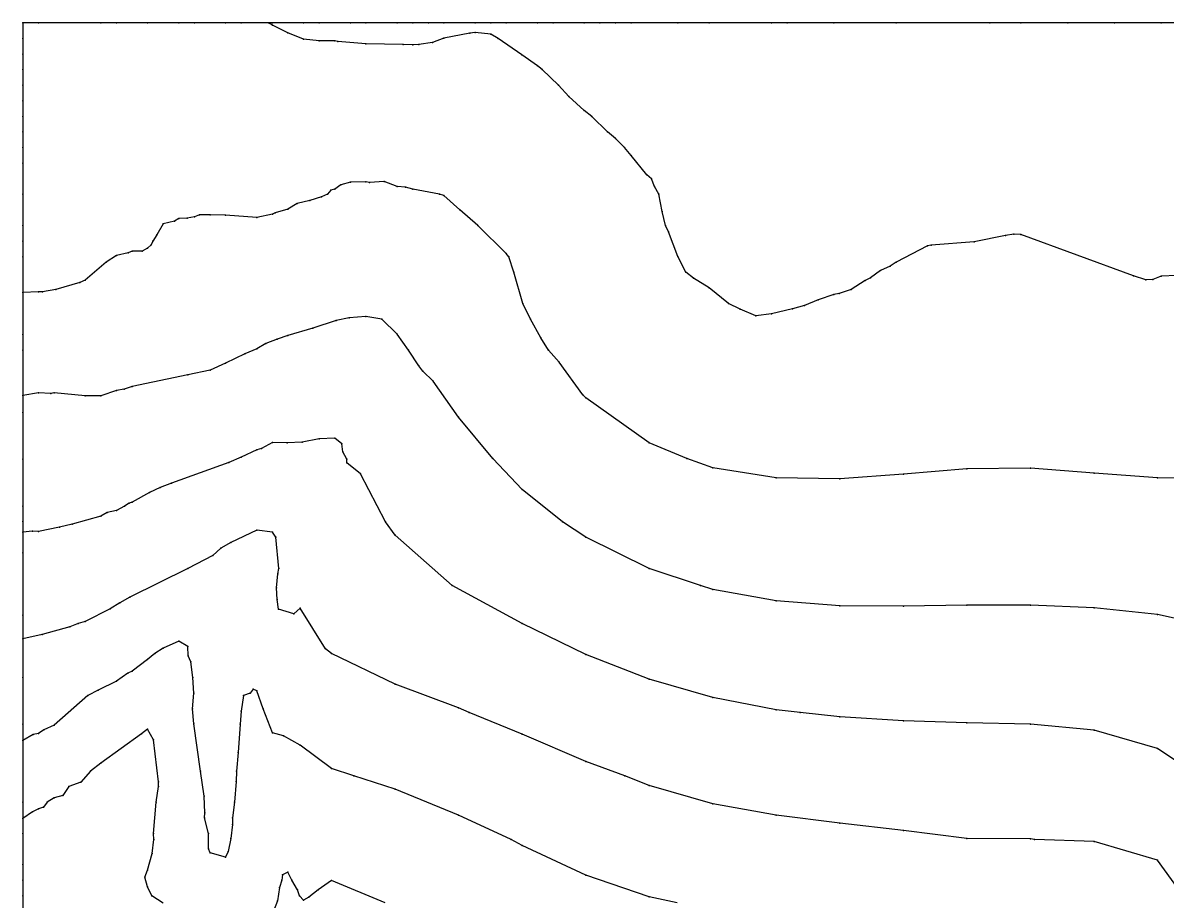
# Model space of a CAD drawing. Extents: x 5610 to 6780, y 4600 to 5770.
# Drawn here: x 5610 to 6344, y 5207 to 5770 of the extents above; entities that cross this region are included whole.
import ezdxf

# ---------------------------------------------------------------- set-up
doc = ezdxf.new("R2010")
doc.units = 0
doc.header["$MEASUREMENT"] = 0
doc.layers.get('0').update_dxf_attribs({"linetype": 'CONTINUOUS'})

msp = doc.modelspace()

# ---------------------------------------------------------------- linework, layer by layer
at = {"color": 8}
for points in [[(6350, 5770, 250.812), (6340, 5770, 250.865), (6310, 5770, 250.846), (6280, 5770, 250.591), (6250, 5770, 250.093), (6230, 5770, 249.978), (6170, 5770, 249.945), (6130, 5770, 250.238), (6100, 5770, 250.489), (6090, 5770, 250.455), (6050, 5770, 249.82), (6030, 5770, 249.555), (6000, 5770, 248.892), (5990, 5770, 248.636), (5980, 5770, 248.163), (5970, 5770, 247.916), (5950, 5770, 247.526), (5940, 5770, 247.22), (5920, 5770, 246.039), (5910, 5770, 245.786), (5900, 5770, 245.662), (5880, 5770, 245.968), (5870, 5770, 246.351), (5860, 5770, 246.618), (5850, 5770, 246.532), (5830, 5770, 246.522), (5820, 5770, 246.386), (5800, 5770, 246.36), (5790, 5770, 246.005), (5770, 5770, 245.134), (5750, 5770, 243.953), (5740, 5770, 243.591), (5720, 5770, 243.747), (5710, 5770, 243.569), (5690, 5770, 243.442), (5670, 5770, 243.518), (5660, 5770, 243.364), (5620, 5770, 243.196), (5610, 5770, 243.073), (5610, 5760, 242.526), (5610, 5750, 242.26), (5610, 5740, 241.893), (5610, 5730, 241.655), (5610, 5720, 241.779), (5610, 5710, 242.225), (5610, 5700, 242.558), (5610, 5690, 243.269), (5610, 5680, 243.234), (5610, 5660, 242.172), (5610, 5640, 240.78), (5610, 5630, 239.904), (5610, 5620, 238.456), (5610, 5596.919, 235), (5610, 5570, 232.25), (5610, 5560, 230.797), (5610, 5530.91, 225), (5610, 5520, 223.286), (5610, 5490, 219.824), (5610, 5460, 216.794), (5610, 5450, 215.881), (5610, 5443.245, 215), (5610, 5430, 213.164), (5610, 5390, 207.394), (5610, 5374.715, 205), (5610, 5350, 200.706), (5610, 5320, 196.375), (5610, 5309.687, 195), (5610, 5270, 186.529), (5610, 5259.47, 185), (5610, 5250, 183.847), (5610, 5230, 181.303), (5610, 5220, 180.203), (5610, 5210, 178.666), (5610, 5191.799, 175)], [(6350, 5607.838, 245), (6340, 5607.439, 245), (6334.621, 5605.379, 245), (6330, 5605.171, 245), (6322.244, 5607.756, 245), (6250, 5634.305, 245), (6245.455, 5634.545, 245), (6240, 5633.651, 245), (6220, 5629.541, 245), (6192.525, 5627.475, 245), (6190, 5626.952, 245), (6170, 5616.443, 245), (6166.055, 5613.945, 245), (6160, 5611.052, 245), (6153.521, 5606.479, 245), (6150, 5604.643, 245), (6141.166, 5598.834, 245), (6133.534, 5596.466, 245), (6130, 5595.638, 245), (6120, 5592.24, 245), (6111.22, 5588.78, 245), (6103.462, 5586.538, 245), (6090, 5583.418, 245), (6080, 5582.072, 245), (6070, 5586.265, 245), (6062.505, 5590, 245), (6050, 5599.933, 245), (6040, 5606.195, 245), (6035.035, 5610, 245), (6030, 5620.081, 245), (6024.099, 5635.901, 245), (6022.093, 5640, 245), (6020, 5648.972, 245), (6017.869, 5660, 245), (6015.084, 5664.916, 245), (6013.185, 5670, 245), (6010, 5672.456, 245), (6000, 5685.014, 245), (5995.809, 5690, 245), (5990, 5695.797, 245), (5984.897, 5700, 245), (5974.775, 5710, 245), (5970, 5713.724, 245), (5960, 5722.81, 245), (5953.405, 5730, 245), (5942.93, 5740, 245), (5940, 5742.419, 245), (5930, 5749.562, 245), (5914.718, 5760, 245), (5910, 5762.678, 245), (5900, 5763.823, 245), (5896.566, 5763.434, 245), (5880, 5760.2, 245), (5872.594, 5757.406, 245), (5863.921, 5756.079, 245), (5860, 5755.857, 245), (5853.799, 5756.201, 245), (5830, 5756.488, 245), (5811.862, 5758.138, 245), (5810, 5758.438, 245), (5800, 5758.469, 245), (5790, 5759.576, 245), (5780, 5763.654, 245), (5770, 5768.454, 245), (5767.567, 5770, 245)], [(6378.367, 5477.878, 235), (6337.619, 5478.197, 235), (6296.871, 5481.062, 235), (6256.123, 5484.245, 235), (6215.374, 5483.927, 235), (6174.626, 5480.425, 235), (6133.877, 5477.56, 235), (6093.129, 5478.197, 235), (6052.381, 5484.563, 235), (6035.827, 5490.612, 235), (6011.633, 5500.481, 235), (5970.884, 5529.45, 235), (5968.975, 5531.36, 235), (5953.961, 5552.248, 235), (5946.973, 5560, 235), (5942.06, 5567.94, 235), (5935.6, 5580, 235), (5930.6, 5590, 235), (5924.765, 5610, 235), (5921.659, 5620, 235), (5920, 5622.121, 235), (5901.639, 5640, 235), (5890.092, 5650, 235), (5880, 5659.194, 235), (5877.107, 5660, 235), (5860, 5663.376, 235), (5855.398, 5664.602, 235), (5850, 5665.113, 235), (5841.665, 5668.335, 235), (5832.317, 5667.683, 235), (5830, 5667.999, 235), (5820, 5667.867, 235), (5813.852, 5666.148, 235), (5810, 5663.379, 235), (5807.436, 5662.564, 235), (5805.3, 5660, 235), (5801.521, 5658.479, 235), (5794, 5656, 235), (5785.862, 5654.138, 235), (5780, 5650.41, 235), (5771.8, 5648.2, 235), (5770, 5647.188, 235), (5760, 5645.152, 235), (5740, 5646.614, 235), (5730, 5646.896, 235), (5723.199, 5646.801, 235), (5720, 5645.546, 235), (5715.297, 5644.703, 235), (5710, 5644.433, 235), (5707.212, 5642.788, 235), (5700, 5641, 235), (5695.938, 5634.062, 235), (5693.261, 5630, 235), (5692.33, 5627.67, 235), (5690, 5625.558, 235), (5686.431, 5623.569, 235), (5680, 5623.479, 235), (5677.512, 5622.488, 235), (5670, 5620.656, 235), (5663.446, 5616.554, 235), (5650, 5604.966, 235), (5646.583, 5603.417, 235), (5631.164, 5598.836, 235), (5622.539, 5597.461, 235), (5620, 5597.524, 235), (5610, 5596.919, 235)], [(6378.367, 5381.419, 225), (6337.619, 5390.333, 225), (6296.871, 5394.79, 225), (6256.123, 5396.382, 225), (6215.374, 5396.382, 225), (6174.626, 5395.745, 225), (6133.877, 5396.063, 225), (6093.129, 5399.247, 225), (6052.381, 5406.569, 225), (6044.422, 5409.116, 225), (6011.633, 5419.939, 225), (5970.884, 5439.995, 225), (5955.922, 5449.864, 225), (5930.136, 5470.556, 225), (5911.354, 5490.612, 225), (5889.388, 5517.035, 225), (5873.149, 5540.063, 225), (5866.499, 5546.499, 225), (5863.808, 5550, 225), (5857.316, 5560, 225), (5850, 5570.222, 225), (5840.142, 5580, 225), (5830, 5581.64, 225), (5819.218, 5580.782, 225), (5810.913, 5579.087, 225), (5795.959, 5574.041, 225), (5780, 5569.437, 225), (5773.003, 5566.997, 225), (5765.813, 5564.188, 225), (5760, 5560.89, 225), (5752.318, 5557.682, 225), (5740, 5551.698, 225), (5730, 5547.192, 225), (5715.875, 5544.125, 225), (5680, 5536.705, 225), (5674.936, 5535.064, 225), (5670, 5534.15, 225), (5660, 5530.82, 225), (5650, 5530.653, 225), (5630, 5532.595, 225), (5627.869, 5532.131, 225), (5620, 5532.718, 225), (5610, 5530.91, 225)], [(6363.723, 5286.871, 215), (6337.619, 5304.38, 215), (6296.871, 5316.159, 215), (6256.123, 5319.979, 215), (6215.374, 5320.934, 215), (6174.626, 5322.207, 215), (6133.877, 5324.754, 215), (6108.41, 5327.619, 215), (6093.129, 5329.211, 215), (6052.381, 5337.169, 215), (6011.633, 5348.948, 215), (5970.884, 5364.865, 215), (5930.136, 5384.603, 215), (5885.25, 5409.116, 215), (5848.64, 5441.269, 215), (5842.591, 5449.864, 215), (5826.474, 5480.655, 215), (5817.777, 5487.777, 215), (5817.635, 5490, 215), (5815.184, 5494.816, 215), (5814.48, 5500, 215), (5810, 5503.503, 215), (5800, 5503.103, 215), (5789.086, 5500.914, 215), (5779.515, 5500.485, 215), (5770, 5500.685, 215), (5762.999, 5497.001, 215), (5760, 5496.016, 215), (5750, 5491.348, 215), (5742.08, 5487.92, 215), (5705.356, 5474.644, 215), (5698.075, 5471.925, 215), (5691.223, 5468.777, 215), (5680, 5462.521, 215), (5678.064, 5461.936, 215), (5675.248, 5460, 215), (5670, 5457.216, 215), (5664.096, 5455.904, 215), (5660, 5453.443, 215), (5641.628, 5448.372, 215), (5633.536, 5446.464, 215), (5620, 5443.697, 215), (5616.209, 5443.791, 215), (5610, 5443.245, 215)], [(6350.954, 5214.254, 205), (6337.619, 5232.752, 205), (6296.871, 5244.849, 205), (6258.669, 5246.123, 205), (6256.123, 5246.441, 205), (6215.374, 5246.759, 205), (6174.626, 5251.853, 205), (6133.877, 5256.628, 205), (6093.129, 5261.721, 205), (6052.381, 5269.043, 205), (6011.633, 5280.822, 205), (5996.034, 5286.871, 205), (5970.884, 5296.103, 205), (5930.136, 5313.612, 205), (5896.073, 5327.619, 205), (5889.388, 5330.484, 205), (5848.64, 5345.765, 205), (5807.892, 5365.502, 205), (5804.071, 5368.367, 205), (5787.806, 5394.393, 205), (5783.742, 5390.936, 205), (5773.851, 5393.851, 205), (5773.103, 5400, 205), (5772.569, 5407.431, 205), (5773.542, 5416.458, 205), (5774.195, 5420, 205), (5772.131, 5440, 205), (5770, 5443.352, 205), (5760, 5444.629, 205), (5743.379, 5436.621, 205), (5736.968, 5433.032, 205), (5731.773, 5428.227, 205), (5715.771, 5420, 205), (5678.484, 5401.516, 205), (5672.146, 5397.854, 205), (5666.022, 5393.978, 205), (5650, 5385.946, 205), (5645.397, 5384.603, 205), (5640, 5382.451, 205), (5622.308, 5377.692, 205), (5610, 5374.715, 205)], [(6029.46, 5205.374, 195), (6011.633, 5209.194, 195), (5970.884, 5223.202, 195), (5930.136, 5242.302, 195), (5923.133, 5246.123, 195), (5889.388, 5261.721, 195), (5848.64, 5278.275, 195), (5822.217, 5286.871, 195), (5807.892, 5291.646, 195), (5787.84, 5306.528, 195), (5777.011, 5312.615, 195), (5770, 5314.521, 195), (5764.051, 5330, 195), (5760, 5341.437, 195), (5757.583, 5342.417, 195), (5755.76, 5340, 195), (5751.456, 5338.544, 195), (5750, 5328.35, 195), (5749.312, 5320, 195), (5748.128, 5301.872, 195), (5747.002, 5290, 195), (5746.8, 5283.2, 195), (5745.604, 5270, 195), (5744.495, 5260, 195), (5744.406, 5255.594, 195), (5743.382, 5246.618, 195), (5741.563, 5238.437, 195), (5740, 5234.75, 195), (5730, 5237.429, 195), (5728.954, 5240, 195), (5729.072, 5250, 195), (5726.411, 5260, 195), (5726.766, 5263.234, 195), (5726.198, 5273.802, 195), (5723.814, 5290, 195), (5719.651, 5320.349, 195), (5718.834, 5330, 195), (5719.569, 5340, 195), (5719.069, 5350, 195), (5717.746, 5360, 195), (5716.079, 5363.921, 195), (5715.685, 5370, 195), (5710, 5373.399, 195), (5700, 5368.805, 195), (5694.623, 5365.377, 195), (5690, 5361.603, 195), (5680, 5353.982, 195), (5677.31, 5352.69, 195), (5670, 5347.604, 195), (5658.2, 5341.8, 195), (5651.634, 5338.366, 195), (5630, 5319.409, 195), (5623.473, 5316.527, 195), (5620, 5314.093, 195), (5616.564, 5313.436, 195), (5610, 5309.687, 195)], [(5700, 5205.121, 185), (5692.682, 5210, 185), (5690, 5215.753, 185), (5688.113, 5221.887, 185), (5690, 5226.456, 185), (5692.924, 5237.076, 185), (5693.884, 5246.116, 185), (5693.701, 5250, 185), (5695.446, 5270, 185), (5696.982, 5280, 185), (5696.93, 5283.07, 185), (5693.689, 5310, 185), (5690, 5316.946, 185), (5686.058, 5313.942, 185), (5660, 5295.023, 185), (5653.349, 5290, 185), (5647.195, 5282.805, 185), (5639.527, 5280, 185), (5635.661, 5274.339, 185), (5630, 5272.829, 185), (5625.465, 5270, 185), (5623.23, 5266.77, 185), (5620, 5265.742, 185), (5616.119, 5263.881, 185), (5610, 5259.47, 185)], [(5842.273, 5205.374, 185), (5807.892, 5219.7, 185), (5799.34, 5213.779, 185), (5793.34, 5209.077, 185), (5790, 5207.083, 185), (5787.463, 5210, 185), (5786.188, 5213.812, 185), (5782.516, 5220, 185), (5780, 5225.102, 185), (5776.563, 5223.437, 185), (5776.122, 5220, 185), (5774.656, 5215.344, 185), (5773.313, 5206.687, 185), (5770.678, 5200, 185)]]:
    msp.add_polyline3d(points, dxfattribs=at)
for p in [(5610, 5770, 243.073), (5620, 5770, 243.196), (5660, 5770, 243.364), (5670, 5770, 243.518), (5690, 5770, 243.442), (5710, 5770, 243.569), (5720, 5770, 243.747), (5740, 5770, 243.591), (5750, 5770, 243.953), (5767.567, 5770, 245), (5770, 5770, 245.134), (5770, 5768.454, 245), (5790, 5770, 246.005), (5800, 5770, 246.36), (5820, 5770, 246.386), (5830, 5770, 246.522), (5850, 5770, 246.532), (5860, 5770, 246.618), (5870, 5770, 246.351), (5880, 5770, 245.968), (5900, 5770, 245.662), (5910, 5770, 245.786), (5920, 5770, 246.039), (5940, 5770, 247.22), (5950, 5770, 247.526), (5970, 5770, 247.916), (5980, 5770, 248.163), (5990, 5770, 248.636), (6000, 5770, 248.892), (6030, 5770, 249.555), (6050, 5770, 249.82), (6090, 5770, 250.455), (6100, 5770, 250.489), (6130, 5770, 250.238), (6170, 5770, 249.945), (6230, 5770, 249.978), (6250, 5770, 250.093), (6280, 5770, 250.591), (6310, 5770, 250.846), (6340, 5770, 250.865), (5610, 5760, 242.526), (5780, 5763.654, 245), (5880, 5760.2, 245), (5896.566, 5763.434, 245), (5900, 5763.823, 245), (5910, 5762.678, 245), (5914.718, 5760, 245), (5790, 5759.576, 245), (5800, 5758.469, 245), (5810, 5758.438, 245), (5811.862, 5758.138, 245), (5830, 5756.488, 245), (5853.799, 5756.201, 245), (5860, 5755.857, 245), (5863.921, 5756.079, 245), (5872.594, 5757.406, 245), (5610, 5750, 242.26), (5930, 5749.562, 245), (5610, 5740, 241.893), (5940, 5742.419, 245), (5942.93, 5740, 245), (5610, 5730, 241.655), (5953.405, 5730, 245), (5610, 5720, 241.779), (5960, 5722.81, 245), (5610, 5710, 242.225), (5970, 5713.724, 245), (5974.775, 5710, 245), (5610, 5700, 242.558), (5984.897, 5700, 245), (5990, 5695.797, 245), (5610, 5690, 243.269), (5995.809, 5690, 245), (5610, 5680, 243.234), (6000, 5685.014, 245), (6010, 5672.456, 245), (5813.852, 5666.148, 235), (5820, 5667.867, 235), (5830, 5667.999, 235), (5832.317, 5667.683, 235), (5841.665, 5668.335, 235), (5850, 5665.113, 235), (5855.398, 5664.602, 235), (6013.185, 5670, 245), (6015.084, 5664.916, 245), (5610, 5660, 242.172), (5801.521, 5658.479, 235), (5805.3, 5660, 235), (5807.436, 5662.564, 235), (5810, 5663.379, 235), (5860, 5663.376, 235), (5877.107, 5660, 235), (5880, 5659.194, 235), (6017.869, 5660, 245), (5780, 5650.41, 235), (5785.862, 5654.138, 235), (5794, 5656, 235), (5890.092, 5650, 235), (5707.212, 5642.788, 235), (5710, 5644.433, 235), (5715.297, 5644.703, 235), (5720, 5645.546, 235), (5723.199, 5646.801, 235), (5730, 5646.896, 235), (5740, 5646.614, 235), (5760, 5645.152, 235), (5770, 5647.188, 235), (5771.8, 5648.2, 235), (6020, 5648.972, 245), (5610, 5640, 240.78), (5700, 5641, 235), (5901.639, 5640, 235), (6022.093, 5640, 245), (6024.099, 5635.901, 245), (5610, 5630, 239.904), (5693.261, 5630, 235), (5695.938, 5634.062, 235), (6220, 5629.541, 245), (6240, 5633.651, 245), (6245.455, 5634.545, 245), (6250, 5634.305, 245), (5670, 5620.656, 235), (5677.512, 5622.488, 235), (5680, 5623.479, 235), (5686.431, 5623.569, 235), (5690, 5625.558, 235), (5692.33, 5627.67, 235), (5920, 5622.121, 235), (6190, 5626.952, 245), (6192.525, 5627.475, 245), (5610, 5620, 238.456), (5663.446, 5616.554, 235), (5921.659, 5620, 235), (6030, 5620.081, 245), (6166.055, 5613.945, 245), (6170, 5616.443, 245), (5924.765, 5610, 235), (6035.035, 5610, 245), (6040, 5606.195, 245), (6153.521, 5606.479, 245), (6160, 5611.052, 245), (6322.244, 5607.756, 245), (6340, 5607.439, 245), (5631.164, 5598.836, 235), (5646.583, 5603.417, 235), (5650, 5604.966, 235), (6050, 5599.933, 245), (6141.166, 5598.834, 245), (6150, 5604.643, 245), (6330, 5605.171, 245), (6334.621, 5605.379, 245), (5610, 5596.919, 235), (5610, 5596.919, 235), (5620, 5597.524, 235), (5622.539, 5597.461, 235), (6120, 5592.24, 245), (6130, 5595.638, 245), (6133.534, 5596.466, 245), (5930.6, 5590, 235), (6062.505, 5590, 245), (6070, 5586.265, 245), (6103.462, 5586.538, 245), (6111.22, 5588.78, 245), (5810.913, 5579.087, 225), (5819.218, 5580.782, 225), (5830, 5581.64, 225), (5840.142, 5580, 225), (5935.6, 5580, 235), (6080, 5582.072, 245), (6090, 5583.418, 245), (5610, 5570, 232.25), (5780, 5569.437, 225), (5795.959, 5574.041, 225), (5850, 5570.222, 225), (5765.813, 5564.188, 225), (5773.003, 5566.997, 225), (5942.06, 5567.94, 235), (5610, 5560, 230.797), (5752.318, 5557.682, 225), (5760, 5560.89, 225), (5857.316, 5560, 225), (5946.973, 5560, 235), (5730, 5547.192, 225), (5740, 5551.698, 225), (5863.808, 5550, 225), (5953.961, 5552.248, 235), (5715.875, 5544.125, 225), (5866.499, 5546.499, 225), (5873.149, 5540.063, 225), (5620, 5532.718, 225), (5630, 5532.595, 225), (5670, 5534.15, 225), (5674.936, 5535.064, 225), (5680, 5536.705, 225), (5610, 5530.91, 225), (5610, 5530.91, 225), (5627.869, 5532.131, 225), (5650, 5530.653, 225), (5660, 5530.82, 225), (5968.975, 5531.36, 235), (5970.884, 5529.45, 235), (5610, 5520, 223.286), (5889.388, 5517.035, 225), (5800, 5503.103, 215), (5810, 5503.503, 215), (5760, 5496.016, 215), (5762.999, 5497.001, 215), (5770, 5500.685, 215), (5779.515, 5500.485, 215), (5789.086, 5500.914, 215), (5814.48, 5500, 215), (6011.633, 5500.481, 235), (5610, 5490, 219.824), (5750, 5491.348, 215), (5815.184, 5494.816, 215), (5817.635, 5490, 215), (5911.354, 5490.612, 225), (6035.827, 5490.612, 235), (5742.08, 5487.92, 215), (5817.777, 5487.777, 215), (6052.381, 5484.563, 235), (6215.374, 5483.927, 235), (6256.123, 5484.245, 235), (6296.871, 5481.062, 235), (5705.356, 5474.644, 215), (5826.474, 5480.655, 215), (6093.129, 5478.197, 235), (6133.877, 5477.56, 235), (6174.626, 5480.425, 235), (6337.619, 5478.197, 235), (5691.223, 5468.777, 215), (5698.075, 5471.925, 215), (5930.136, 5470.556, 225), (5610, 5460, 216.794), (5675.248, 5460, 215), (5678.064, 5461.936, 215), (5680, 5462.521, 215), (5660, 5453.443, 215), (5664.096, 5455.904, 215), (5670, 5457.216, 215), (5610, 5450, 215.881), (5633.536, 5446.464, 215), (5641.628, 5448.372, 215), (5760, 5444.629, 205), (5842.591, 5449.864, 215), (5955.922, 5449.864, 225), (5610, 5443.245, 215), (5610, 5443.245, 215), (5616.209, 5443.791, 215), (5620, 5443.697, 215), (5770, 5443.352, 205), (5772.131, 5440, 205), (5848.64, 5441.269, 215), (5970.884, 5439.995, 225), (5610, 5430, 213.164), (5736.968, 5433.032, 205), (5743.379, 5436.621, 205), (5731.773, 5428.227, 205), (5715.771, 5420, 205), (5773.542, 5416.458, 205), (5774.195, 5420, 205), (6011.633, 5419.939, 225), (5885.25, 5409.116, 215), (6044.422, 5409.116, 225), (5678.484, 5401.516, 205), (5772.569, 5407.431, 205), (6052.381, 5406.569, 225), (5666.022, 5393.978, 205), (5672.146, 5397.854, 205), (5773.103, 5400, 205), (5773.851, 5393.851, 205), (5787.806, 5394.393, 205), (6093.129, 5399.247, 225), (6133.877, 5396.063, 225), (6174.626, 5395.745, 225), (6215.374, 5396.382, 225), (6256.123, 5396.382, 225), (6296.871, 5394.79, 225), (5610, 5390, 207.394), (5650, 5385.946, 205), (5783.742, 5390.936, 205), (6337.619, 5390.333, 225), (5640, 5382.451, 205), (5645.397, 5384.603, 205), (5930.136, 5384.603, 215), (5610, 5374.715, 205), (5610, 5374.715, 205), (5622.308, 5377.692, 205), (5710, 5373.399, 195), (5694.623, 5365.377, 195), (5700, 5368.805, 195), (5715.685, 5370, 195), (5716.079, 5363.921, 195), (5804.071, 5368.367, 205), (5807.892, 5365.502, 205), (5970.884, 5364.865, 215), (5690, 5361.603, 195), (5717.746, 5360, 195), (5610, 5350, 200.706), (5677.31, 5352.69, 195), (5680, 5353.982, 195), (5719.069, 5350, 195), (6011.633, 5348.948, 215), (5658.2, 5341.8, 195), (5670, 5347.604, 195), (5757.583, 5342.417, 195), (5848.64, 5345.765, 205), (5651.634, 5338.366, 195), (5719.569, 5340, 195), (5751.456, 5338.544, 195), (5755.76, 5340, 195), (5760, 5341.437, 195), (6052.381, 5337.169, 215), (5718.834, 5330, 195), (5750, 5328.35, 195), (5764.051, 5330, 195), (5889.388, 5330.484, 205), (5896.073, 5327.619, 205), (6093.129, 5329.211, 215), (6108.41, 5327.619, 215), (5610, 5320, 196.375), (5719.651, 5320.349, 195), (5749.312, 5320, 195), (6133.877, 5324.754, 215), (6174.626, 5322.207, 215), (6215.374, 5320.934, 215), (6256.123, 5319.979, 215), (5616.564, 5313.436, 195), (5620, 5314.093, 195), (5623.473, 5316.527, 195), (5630, 5319.409, 195), (5686.058, 5313.942, 185), (5690, 5316.946, 185), (5770, 5314.521, 195), (5777.011, 5312.615, 195), (5930.136, 5313.612, 205), (6296.871, 5316.159, 215), (5610, 5309.687, 195), (5610, 5309.687, 195), (5693.689, 5310, 185), (5787.84, 5306.528, 195), (5748.128, 5301.872, 195), (6337.619, 5304.38, 215), (5660, 5295.023, 185), (5807.892, 5291.646, 195), (5970.884, 5296.103, 205), (5653.349, 5290, 185), (5696.93, 5283.07, 185), (5723.814, 5290, 195), (5746.8, 5283.2, 195), (5747.002, 5290, 195), (5822.217, 5286.871, 195), (5996.034, 5286.871, 205), (5639.527, 5280, 185), (5647.195, 5282.805, 185), (5696.982, 5280, 185), (5848.64, 5278.275, 195), (6011.633, 5280.822, 205), (5610, 5270, 186.529), (5625.465, 5270, 185), (5630, 5272.829, 185), (5635.661, 5274.339, 185), (5695.446, 5270, 185), (5726.198, 5273.802, 195), (5745.604, 5270, 195), (6052.381, 5269.043, 205), (5616.119, 5263.881, 185), (5620, 5265.742, 185), (5623.23, 5266.77, 185), (5726.766, 5263.234, 195), (5889.388, 5261.721, 195), (6093.129, 5261.721, 205), (5610, 5259.47, 185), (5610, 5259.47, 185), (5726.411, 5260, 195), (5744.406, 5255.594, 195), (5744.495, 5260, 195), (6133.877, 5256.628, 205), (5610, 5250, 183.847), (5693.701, 5250, 185), (5729.072, 5250, 195), (5743.382, 5246.618, 195), (6174.626, 5251.853, 205), (6215.374, 5246.759, 205), (6256.123, 5246.441, 205), (5693.884, 5246.116, 185), (5728.954, 5240, 195), (5923.133, 5246.123, 195), (5930.136, 5242.302, 195), (6258.669, 5246.123, 205), (6296.871, 5244.849, 205), (5692.924, 5237.076, 185), (5730, 5237.429, 195), (5740, 5234.75, 195), (5741.563, 5238.437, 195), (6337.619, 5232.752, 205), (5610, 5230, 181.303), (5690, 5226.456, 185), (5780, 5225.102, 185), (5610, 5220, 180.203), (5688.113, 5221.887, 185), (5776.122, 5220, 185), (5776.563, 5223.437, 185), (5782.516, 5220, 185), (5807.892, 5219.7, 185), (5970.884, 5223.202, 195), (5610, 5210, 178.666), (5690, 5215.753, 185), (5692.682, 5210, 185), (5774.656, 5215.344, 185), (5786.188, 5213.812, 185), (5787.463, 5210, 185), (5799.34, 5213.779, 185), (5773.313, 5206.687, 185), (5790, 5207.083, 185), (5793.34, 5209.077, 185), (6011.633, 5209.194, 195)]:
    msp.add_point(p, dxfattribs=at)

doc.saveas('drawing.dxf')
